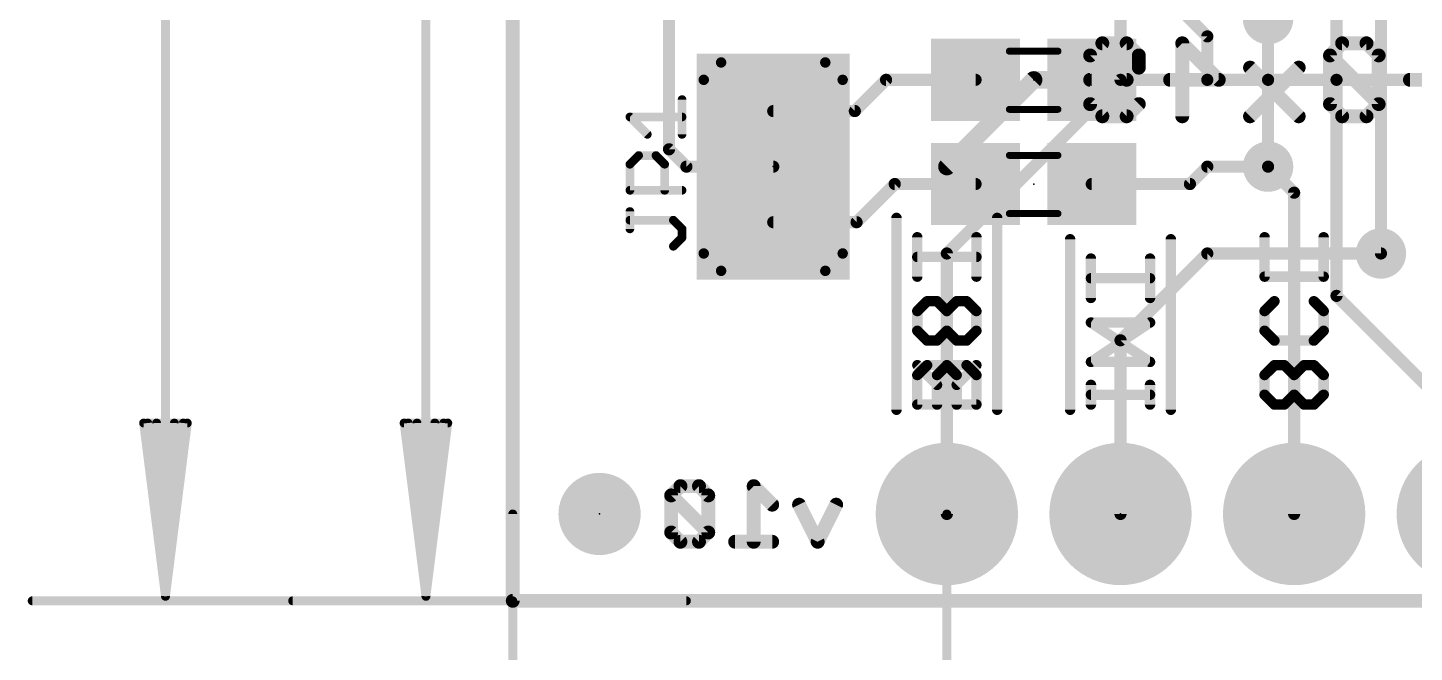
# Model space of a CAD drawing. Extents: x -34 to 73, y -25 to 40.
# Drawn here: x -7.1 to 13.19, y -0.75 to 8.38 of the extents above; entities that cross this region are included whole.
import ezdxf

# ---------------------------------------------------------------- set-up
doc = ezdxf.new("R2010")
doc.units = 0
for name, color, linetype in [('1', 12, 'CONTINUOUS'), ('16', 132, 'CONTINUOUS'), ('17', 110, 'CONTINUOUS'), ('18', 110, 'CONTINUOUS'), ('20', 53, 'CONTINUOUS'), ('21', 41, 'CONTINUOUS'), ('22', 40, 'CONTINUOUS'), ('23', 53, 'CONTINUOUS'), ('29', 253, 'CONTINUOUS'), ('30', 253, 'CONTINUOUS'), ('31', 253, 'CONTINUOUS'), ('47', 253, 'CONTINUOUS'), ('51', 53, 'CONTINUOUS')]:
    doc.layers.add(name, color=color, linetype=linetype)

# ---------------------------------------------------------------- blocks, each defined once
blk = doc.blocks.new('PIE')
at = {"const_width": 0.5}
blk.add_lwpolyline([(0, -0.25, 1), (0, 0.25, 1), (0, -0.25)], format="xyb", dxfattribs=at)
blk = doc.blocks.new('RECT')
blk.add_solid([(-0.5, -0.5), (0.5, -0.5), (-0.5, 0.5), (0.5, 0.5)])
blk = doc.blocks.new('ROUNDP')
at = {"const_width": 0.5}
blk.add_lwpolyline([(0, -0.25, 1), (0, 0.25, 1), (0, -0.25)], format="xyb", dxfattribs=at)
blk = doc.blocks.new('ROUNDV')
at = {"const_width": 0.5}
blk.add_lwpolyline([(0, -0.25, 1), (0, 0.25, 1), (0, -0.25)], format="xyb", dxfattribs=at)

msp = doc.modelspace()

# ---------------------------------------------------------------- linework, layer by layer
at = {"layer": '1', "const_width": 0.1778}
for points in [[(0, 25.4), (0, 0)], [(6.215, 12.2), (10.16, 8.255)], [(12.05, 10.5), (12.05, 7.62)], [(12.7, 5.08), (12.7, 10.5)], [(2.286, 8.509), (2.286, 6.604)], [(10.16, 8.255), (10.16, 7.62)], [(5.0038, 7.1628), (5.461, 7.62)], [(5.461, 7.62), (6.77, 7.62)], [(8.47, 7.62), (10.16, 7.62)], [(10.16, 7.62), (12.05, 7.62)], [(12.05, 7.62), (12.05, 4.46)], [(3.81, 7.1628), (5.0038, 7.1628)], [(2.54, 6.35), (2.286, 6.604)], [(3.81, 6.35), (2.54, 6.35)], [(9.906, 6.096), (10.16, 6.35)], [(10.16, 6.35), (11.049, 6.35)], [(11.049, 6.35), (11.43, 5.969)], [(5.0292, 5.5372), (5.588, 6.096)], [(5.588, 6.096), (6.77, 6.096)], [(8.47, 6.096), (9.906, 6.096)], [(11.43, 5.969), (11.43, 1.27)], [(3.81, 5.5372), (5.0292, 5.5372)], [(13.97, 2.54), (12.05, 4.46)], [(0, 0), (25.4, 0)]]:
    msp.add_lwpolyline(points, dxfattribs=at)
at = {"layer": '1', "const_width": 0.0889}
for points in [[(10.2044, 8.255, 1), (10.1156, 8.255)], [(10.1286, 8.2236, 1), (10.1914, 8.2864)], [(5.461, 7.6645, 1), (5.461, 7.5755)], [(5.4924, 7.5886, 1), (5.4296, 7.6514)], [(6.77, 7.5755, 1), (6.77, 7.6645)], [(8.47, 7.6645, 1), (8.47, 7.5755)], [(10.16, 7.6645, 1), (10.16, 7.5755)], [(10.16, 7.5755, 1), (10.16, 7.6645)], [(12.0945, 7.62, 1), (12.0056, 7.62)], [(12.05, 7.5755, 1), (12.05, 7.6645)], [(10.1156, 7.62, 1), (10.2044, 7.62)], [(12.0056, 7.62, 1), (12.0945, 7.62)], [(3.81, 7.2073, 1), (3.81, 7.1184)], [(4.9724, 7.1942, 1), (5.0352, 7.1314)], [(5.0038, 7.1184, 1), (5.0038, 7.2073)], [(2.3174, 6.6354, 1), (2.2546, 6.5726)], [(2.2416, 6.604, 1), (2.3304, 6.604)], [(2.54, 6.3945, 1), (2.54, 6.3056)], [(2.5086, 6.3186, 1), (2.5714, 6.3814)], [(3.81, 6.3056, 1), (3.81, 6.3945)], [(10.16, 6.3945, 1), (10.16, 6.3056)], [(10.1914, 6.3186, 1), (10.1286, 6.3814)], [(11.0804, 6.3814, 1), (11.0176, 6.3186)], [(11.049, 6.3056, 1), (11.049, 6.3945)], [(5.588, 6.1405, 1), (5.588, 6.0515)], [(5.6194, 6.0646, 1), (5.5566, 6.1274)], [(6.77, 6.0515, 1), (6.77, 6.1405)], [(8.47, 6.1405, 1), (8.47, 6.0515)], [(9.8746, 6.1274, 1), (9.9374, 6.0646)], [(9.906, 6.0515, 1), (9.906, 6.1405)], [(11.4744, 5.969, 1), (11.3856, 5.969)], [(11.3986, 5.9376, 1), (11.4614, 6.0004)], [(3.81, 5.5817, 1), (3.81, 5.4928)], [(4.9978, 5.5686, 1), (5.0606, 5.5058)], [(5.0292, 5.4928, 1), (5.0292, 5.5817)], [(12.6556, 5.08, 1), (12.7445, 5.08)], [(12.0814, 4.4914, 1), (12.0186, 4.4286)], [(12.0056, 4.46, 1), (12.0945, 4.46)], [(11.3856, 1.27, 1), (11.4744, 1.27)], [(0, 0.0445, 1), (0, -0.0445)], [(-0.0445, 0, 1), (0.0445, 0)]]:
    msp.add_lwpolyline(points, format="xyb", dxfattribs=at)
at = {"layer": '16'}
for points, const_width in [([(0, 0), (0, 25.4)], 0.1778), ([(8.89, 8.89), (8.89, 7.62)], 0.1778), ([(11.049, 7.62), (11.049, 8.509)], 0.1778), ([(8.89, 7.62), (6.35, 5.08)], 0.1778), ([(19.05, 7.62), (11.049, 7.62)], 0.1778), ([(11.049, 6.35), (11.049, 7.62)], 0.1778), ([(6.35, 5.08), (6.35, 1.27)], 0.1778), ([(8.89, 3.81), (10.16, 5.08)], 0.1778), ([(10.16, 5.08), (12.7, 5.08)], 0.1778), ([(8.89, 1.27), (8.89, 3.81)], 0.1778), ([(2.4529, 1.6771), (2.3173, 1.5415)], 0.2032), ([(2.3173, 1.5415), (2.3173, 0.9992)], 0.2032), ([(2.8596, 0.9992), (2.3173, 1.5415)], 0.2032), ([(2.7241, 1.6771), (2.4529, 1.6771)], 0.2032), ([(2.8596, 1.5415), (2.7241, 1.6771)], 0.2032), ([(2.8596, 0.9992), (2.8596, 1.5415)], 0.2032), ([(3.7952, 1.4059), (3.524, 1.6771)], 0.2032), ([(3.524, 1.6771), (3.524, 0.8636)], 0.2032), ([(4.4595, 0.8636), (4.1883, 1.4059)], 0.2032), ([(4.7307, 1.4059), (4.4595, 0.8636)], 0.2032), ([(2.3173, 0.9992), (2.4529, 0.8636)], 0.2032), ([(2.7241, 0.8636), (2.8596, 0.9992)], 0.2032), ([(2.4529, 0.8636), (2.7241, 0.8636)], 0.2032), ([(3.7952, 0.8636), (3.2528, 0.8636)], 0.2032), ([(25.4, 0), (0, 0)], 0.1778)]:
    msp.add_lwpolyline(points, dxfattribs=dict(at, const_width=const_width))
for points, const_width in [([(8.9214, 7.5886, 1), (8.8586, 7.6514)], 0.0889), ([(11.049, 7.6645, 1), (11.049, 7.5755)], 0.0889), ([(11.0935, 7.62, 1), (11.0046, 7.62)], 0.0889), ([(8.8456, 7.62, 1), (8.9345, 7.62)], 0.0889), ([(11.0046, 7.62, 1), (11.0935, 7.62)], 0.0889), ([(11.0046, 6.35, 1), (11.0935, 6.35)], 0.0889), ([(6.3945, 5.08, 1), (6.3056, 5.08)], 0.0889), ([(6.3186, 5.1114, 1), (6.3814, 5.0486)], 0.0889), ([(10.16, 5.1245, 1), (10.16, 5.0355)], 0.0889), ([(10.1914, 5.0486, 1), (10.1286, 5.1114)], 0.0889), ([(12.7, 5.0355, 1), (12.7, 5.1245)], 0.0889), ([(8.9345, 3.81, 1), (8.8456, 3.81)], 0.0889), ([(8.8586, 3.8414, 1), (8.9214, 3.7786)], 0.0889), ([(2.3681, 1.5415, 1), (2.2665, 1.5415)], 0.1016), ([(2.3532, 1.5774, 1), (2.2814, 1.5056)], 0.1016), ([(2.2814, 1.5774, 1), (2.3532, 1.5056)], 0.1016), ([(2.4529, 1.7279, 1), (2.4529, 1.6263)], 0.1016), ([(2.4888, 1.6412, 1), (2.417, 1.713)], 0.1016), ([(2.76, 1.713, 1), (2.6881, 1.6412)], 0.1016), ([(2.7241, 1.6263, 1), (2.7241, 1.7279)], 0.1016), ([(2.9104, 1.5415, 1), (2.8088, 1.5415)], 0.1016), ([(2.8237, 1.5056, 1), (2.8956, 1.5774)], 0.1016), ([(3.5599, 1.713, 1), (3.4881, 1.6412)], 0.1016), ([(3.5748, 1.6771, 1), (3.4732, 1.6771)], 0.1016), ([(3.7592, 1.37, 1), (3.8311, 1.4418)], 0.1016), ([(4.2338, 1.4286, 1), (4.1429, 1.3832)], 0.1016), ([(4.7761, 1.3832, 1), (4.6852, 1.4286)], 0.1016), ([(6.3056, 1.27, 1), (6.3945, 1.27)], 0.0889), ([(8.8456, 1.27, 1), (8.9345, 1.27)], 0.0889), ([(2.3532, 1.0351, 1), (2.2814, 0.9633)], 0.1016), ([(2.2665, 0.9992, 1), (2.3681, 0.9992)], 0.1016), ([(2.8088, 0.9992, 1), (2.9104, 0.9992)], 0.1016), ([(2.8956, 0.9633, 1), (2.8237, 1.0351)], 0.1016), ([(2.8237, 0.9633, 1), (2.8956, 1.0351)], 0.1016), ([(2.4529, 0.9144, 1), (2.4529, 0.8128)], 0.1016), ([(2.417, 0.8277, 1), (2.4888, 0.8995)], 0.1016), ([(2.6881, 0.8995, 1), (2.76, 0.8277)], 0.1016), ([(2.7241, 0.8128, 1), (2.7241, 0.9144)], 0.1016), ([(3.2528, 0.9144, 1), (3.2528, 0.8128)], 0.1016), ([(3.4732, 0.8636, 1), (3.5748, 0.8636)], 0.1016), ([(3.7952, 0.8128, 1), (3.7952, 0.9144)], 0.1016), ([(4.4141, 0.8863, 1), (4.505, 0.8409)], 0.1016), ([(4.4141, 0.8409, 1), (4.505, 0.8863)], 0.1016), ([(0, 0.0445, 1), (0, -0.0445)], 0.0889), ([(-0.0445, 0, 1), (0.0445, 0)], 0.0889)]:
    msp.add_lwpolyline(points, format="xyb", dxfattribs=dict(at, const_width=const_width))
at = {"layer": '20', "const_width": 0.2032}
for points in [[(0, 0), (0, 25.4)], [(25.4, 0), (0, 0)]]:
    msp.add_lwpolyline(points, dxfattribs=at)
at = {"layer": '20', "const_width": 0.1016}
for points in [[(0, 0.0508, 1), (0, -0.0508)], [(-0.0508, 0, 1), (0.0508, 0)]]:
    msp.add_lwpolyline(points, format="xyb", dxfattribs=at)
at = {"layer": '21'}
for points, const_width in [([(3.048, 7.874, 0.4142), (2.794, 7.62)], 0.1524), ([(3.048, 7.9121, 1), (3.048, 7.8359)], 0.0762), ([(3.048, 7.8359, 1), (3.048, 7.9121)], 0.0762), ([(4.826, 7.62, 0.4142), (4.572, 7.874)], 0.1524), ([(4.572, 7.9121, 1), (4.572, 7.8359)], 0.0762), ([(4.572, 7.8359, 1), (4.572, 7.9121)], 0.0762), ([(2.8321, 7.62, 1), (2.7559, 7.62)], 0.0762), ([(2.7559, 7.62, 1), (2.8321, 7.62)], 0.0762), ([(4.8641, 7.62, 1), (4.7879, 7.62)], 0.0762), ([(4.7879, 7.62, 1), (4.8641, 7.62)], 0.0762), ([(2.5083, 7.3312, 1), (2.4447, 7.3312)], 0.0635), ([(1.7363, 7.0995, 1), (1.6914, 7.0546)], 0.0635), ([(1.7139, 7.1088, 1), (1.7139, 7.0453)], 0.0635), ([(2.4765, 7.0453, 1), (2.4765, 7.1088)], 0.0635), ([(1.9456, 6.8003, 1), (1.9905, 6.8452)], 0.0635), ([(2.4447, 6.8228, 1), (2.5083, 6.8228)], 0.0635), ([(1.841, 6.5444, 1), (1.841, 6.4809)], 0.0635), ([(1.8634, 6.4902, 1), (1.8185, 6.5351)], 0.0635), ([(2.1176, 6.5351, 1), (2.0727, 6.4902)], 0.0635), ([(2.0952, 6.4809, 1), (2.0952, 6.5444)], 0.0635), ([(1.7456, 6.3855, 1), (1.6821, 6.3855)], 0.0635), ([(1.6914, 6.408, 1), (1.7363, 6.3631)], 0.0635), ([(2.254, 6.3855, 1), (2.1905, 6.3855)], 0.0635), ([(2.1998, 6.3631, 1), (2.2447, 6.408)], 0.0635), ([(1.6821, 6.0042, 1), (1.7456, 6.0042)], 0.0635), ([(1.7139, 6.036, 1), (1.7139, 5.9725)], 0.0635), ([(2.1905, 6.0042, 1), (2.254, 6.0042)], 0.0635), ([(2.4765, 5.9725, 1), (2.4765, 6.036)], 0.0635), ([(1.7456, 5.6941, 1), (1.6821, 5.6941)], 0.0635), ([(1.7139, 5.5987, 1), (1.7139, 5.5352)], 0.0635), ([(2.3718, 5.5894, 1), (2.3269, 5.5445)], 0.0635), ([(2.3494, 5.5352, 1), (2.3494, 5.5987)], 0.0635), ([(2.5083, 5.4398, 1), (2.4447, 5.4398)], 0.0635), ([(2.454, 5.4174, 1), (2.499, 5.4623)], 0.0635), ([(5.6515, 5.6006, 1), (5.5753, 5.6006)], 0.0762), ([(1.6821, 5.4398, 1), (1.7456, 5.4398)], 0.0635), ([(2.4447, 5.3127, 1), (2.5083, 5.3127)], 0.0635), ([(2.499, 5.2903, 1), (2.454, 5.3352)], 0.0635), ([(5.9556, 5.3175, 1), (5.8794, 5.3175)], 0.0762), ([(8.1915, 5.2887, 1), (8.1153, 5.2887)], 0.0762), ([(11.8999, 5.3175, 1), (11.8237, 5.3175)], 0.0762), ([(2.3269, 5.2081, 1), (2.3718, 5.1632)], 0.0635), ([(2.794, 5.08, 0.4142), (3.048, 4.826)], 0.1524), ([(2.8321, 5.08, 1), (2.7559, 5.08)], 0.0762), ([(2.7559, 5.08, 1), (2.8321, 5.08)], 0.0762), ([(4.572, 4.826, 0.4142), (4.826, 5.08)], 0.1524), ([(4.8641, 5.08, 1), (4.7879, 5.08)], 0.0762), ([(4.7879, 5.08, 1), (4.8641, 5.08)], 0.0762), ([(5.9175, 5.0675, 1), (5.9175, 4.9912)], 0.0762), ([(6.7818, 4.9912, 1), (6.7818, 5.0675)], 0.0762), ([(8.4956, 5.0056, 1), (8.4194, 5.0056)], 0.0762), ([(3.048, 4.8641, 1), (3.048, 4.7879)], 0.0762), ([(3.048, 4.7879, 1), (3.048, 4.8641)], 0.0762), ([(4.572, 4.8641, 1), (4.572, 4.7879)], 0.0762), ([(4.572, 4.7879, 1), (4.572, 4.8641)], 0.0762), ([(5.8794, 4.7412, 1), (5.9556, 4.7412)], 0.0762), ([(8.4575, 4.7556, 1), (8.4575, 4.6794)], 0.0762), ([(9.3218, 4.6794, 1), (9.3218, 4.7556)], 0.0762), ([(10.9975, 4.7793, 1), (10.9975, 4.7031)], 0.0762), ([(11.8237, 4.7412, 1), (11.8999, 4.7412)], 0.0762), ([(11.8618, 4.7031, 1), (11.8618, 4.7793)], 0.0762), ([(8.4194, 4.4294, 1), (8.4956, 4.4294)], 0.0762), ([(5.8905, 4.2648, 1), (5.9444, 4.2109)], 0.0762), ([(5.9556, 4.2379, 1), (5.8794, 4.2379)], 0.0762), ([(6.0885, 4.355, 1), (6.0346, 4.4089)], 0.0762), ([(6.3877, 4.2379, 1), (6.3115, 4.2379)], 0.0762), ([(6.3227, 4.2648, 1), (6.3766, 4.2109)], 0.0762), ([(6.4937, 4.42, 1), (6.4937, 4.3438)], 0.0762), ([(6.5206, 4.355, 1), (6.4667, 4.4089)], 0.0762), ([(6.6647, 4.4089, 1), (6.6108, 4.355)], 0.0762), ([(6.6377, 4.3438, 1), (6.6377, 4.42)], 0.0762), ([(6.8199, 4.2379, 1), (6.7437, 4.2379)], 0.0762), ([(6.7549, 4.2109, 1), (6.8087, 4.2648)], 0.0762), ([(10.9705, 4.2648, 1), (11.0244, 4.2109)], 0.0762), ([(11.0356, 4.2379, 1), (10.9594, 4.2379)], 0.0762), ([(11.1685, 4.355, 1), (11.1146, 4.4089)], 0.0762), ([(11.7447, 4.4089, 1), (11.6908, 4.355)], 0.0762), ([(11.8999, 4.2379, 1), (11.8237, 4.2379)], 0.0762), ([(11.8349, 4.2109, 1), (11.8887, 4.2648)], 0.0762), ([(8.4575, 4.1082, 1), (8.4575, 4.032)], 0.0762), ([(9.3429, 4.0384, 1), (9.3007, 4.1018)], 0.0762), ([(9.3218, 4.032, 1), (9.3218, 4.1082)], 0.0762), ([(5.9444, 3.9767, 1), (5.8905, 3.9228)], 0.0762), ([(5.8794, 3.9498, 1), (5.9556, 3.9498)], 0.0762), ([(6.0615, 3.8438, 1), (6.0615, 3.7676)], 0.0762), ([(6.0346, 3.7788, 1), (6.0885, 3.8327)], 0.0762), ([(6.1786, 3.8327, 1), (6.2325, 3.7788)], 0.0762), ([(6.2056, 3.7676, 1), (6.2056, 3.8438)], 0.0762), ([(6.3115, 3.9498, 1), (6.3877, 3.9498)], 0.0762), ([(6.3766, 3.9228, 1), (6.3227, 3.9767)], 0.0762), ([(6.6108, 3.8327, 1), (6.6647, 3.7788)], 0.0762), ([(6.7437, 3.9498, 1), (6.8199, 3.9498)], 0.0762), ([(6.8087, 3.9228, 1), (6.7549, 3.9767)], 0.0762), ([(11.0244, 3.9767, 1), (10.9705, 3.9228)], 0.0762), ([(10.9594, 3.9498, 1), (11.0356, 3.9498)], 0.0762), ([(11.1415, 3.8438, 1), (11.1415, 3.7676)], 0.0762), ([(11.1146, 3.7788, 1), (11.1685, 3.8327)], 0.0762), ([(11.6908, 3.8327, 1), (11.7447, 3.7788)], 0.0762), ([(11.7177, 3.7676, 1), (11.7177, 3.8438)], 0.0762), ([(11.8237, 3.9498, 1), (11.8999, 3.9498)], 0.0762), ([(11.8887, 3.9228, 1), (11.8349, 3.9767)], 0.0762), ([(6.0615, 3.4845, 1), (6.0615, 3.4083)], 0.0762), ([(6.0885, 3.4195, 1), (6.0346, 3.4734)], 0.0762), ([(6.3766, 3.4734, 1), (6.3227, 3.4195)], 0.0762), ([(6.3496, 3.4083, 1), (6.3496, 3.4845)], 0.0762), ([(6.8087, 3.4195, 1), (6.7549, 3.4734)], 0.0762), ([(8.4363, 3.5256, 1), (8.4786, 3.4622)], 0.0762), ([(8.4575, 3.532, 1), (8.4575, 3.4558)], 0.0762), ([(9.3218, 3.4558, 1), (9.3218, 3.532)], 0.0762), ([(11.1685, 3.4195, 1), (11.1146, 3.4734)], 0.0762), ([(11.5737, 3.4845, 1), (11.5737, 3.4083)], 0.0762), ([(11.6006, 3.4195, 1), (11.5467, 3.4734)], 0.0762), ([(11.7447, 3.4734, 1), (11.6908, 3.4195)], 0.0762), ([(11.7177, 3.4083, 1), (11.7177, 3.4845)], 0.0762), ([(5.8905, 3.3293, 1), (5.9444, 3.2754)], 0.0762), ([(5.9556, 3.3024, 1), (5.8794, 3.3024)], 0.0762), ([(6.5318, 3.3024, 1), (6.4556, 3.3024)], 0.0762), ([(6.4667, 3.2754, 1), (6.5206, 3.3293)], 0.0762), ([(10.9705, 3.3293, 1), (11.0244, 3.2754)], 0.0762), ([(11.0356, 3.3024, 1), (10.9594, 3.3024)], 0.0762), ([(11.4677, 3.3024, 1), (11.3915, 3.3024)], 0.0762), ([(11.4027, 3.3293, 1), (11.4566, 3.2754)], 0.0762), ([(11.8999, 3.3024, 1), (11.8237, 3.3024)], 0.0762), ([(11.8349, 3.2754, 1), (11.8887, 3.3293)], 0.0762), ([(6.4667, 3.1853, 1), (6.5206, 3.1314)], 0.0762), ([(8.4956, 3.1583, 1), (8.4194, 3.1583)], 0.0762), ([(8.4575, 3.0524, 1), (8.4575, 2.9762)], 0.0762), ([(9.3599, 3.1583, 1), (9.2837, 3.1583)], 0.0762), ([(9.3218, 2.9762, 1), (9.3218, 3.0524)], 0.0762), ([(11.0244, 3.0412, 1), (10.9705, 2.9873)], 0.0762), ([(10.9594, 3.0143, 1), (11.0356, 3.0143)], 0.0762), ([(11.3915, 3.0143, 1), (11.4677, 3.0143)], 0.0762), ([(11.4566, 2.9873, 1), (11.4027, 3.0412)], 0.0762), ([(11.8237, 3.0143, 1), (11.8999, 3.0143)], 0.0762), ([(11.8887, 2.9873, 1), (11.8349, 3.0412)], 0.0762), ([(5.9175, 2.9083, 1), (5.9175, 2.8321)], 0.0762), ([(5.8794, 2.8702, 1), (5.9556, 2.8702)], 0.0762), ([(6.4556, 2.8702, 1), (6.5318, 2.8702)], 0.0762), ([(6.7818, 2.8321, 1), (6.7818, 2.9083)], 0.0762), ([(8.4194, 2.8702, 1), (8.4956, 2.8702)], 0.0762), ([(9.2837, 2.8702, 1), (9.3599, 2.8702)], 0.0762), ([(11.1415, 2.9083, 1), (11.1415, 2.8321)], 0.0762), ([(11.1146, 2.8433, 1), (11.1685, 2.8971)], 0.0762), ([(11.2586, 2.8971, 1), (11.3125, 2.8433)], 0.0762), ([(11.2856, 2.8321, 1), (11.2856, 2.9083)], 0.0762), ([(11.6908, 2.8971, 1), (11.7447, 2.8433)], 0.0762), ([(5.5753, 2.794, 1), (5.6515, 2.794)], 0.0762), ([(8.1153, 2.794, 1), (8.1915, 2.794)], 0.0762)]:
    msp.add_lwpolyline(points, format="xyb", dxfattribs=dict(at, const_width=const_width))
for points, const_width in [([(4.572, 7.874), (3.048, 7.874)], 0.1524), ([(2.794, 5.08), (2.794, 7.62)], 0.1524), ([(4.826, 7.62), (4.826, 5.08)], 0.1524), ([(2.4765, 6.8228), (2.4765, 7.3312)], 0.127), ([(1.9681, 6.8228), (1.7139, 7.077)], 0.127), ([(1.7139, 7.077), (2.4765, 7.077)], 0.127), ([(1.7139, 6.3855), (1.841, 6.5126)], 0.127), ([(1.841, 6.5126), (2.0952, 6.5126)], 0.127), ([(2.0952, 6.5126), (2.2223, 6.3855)], 0.127), ([(1.7139, 6.0042), (1.7139, 6.3855)], 0.127), ([(2.2223, 6.3855), (2.2223, 6.0042)], 0.127), ([(2.4765, 6.0042), (1.7139, 6.0042)], 0.127), ([(1.7139, 5.4398), (1.7139, 5.6941)], 0.127), ([(2.3494, 5.567), (1.7139, 5.567)], 0.127), ([(2.4765, 5.4398), (2.3494, 5.567)], 0.127), ([(2.4765, 5.3127), (2.4765, 5.4398)], 0.127), ([(5.6134, 2.794), (5.6134, 5.6006)], 0.1524), ([(2.3494, 5.1856), (2.4765, 5.3127)], 0.127), ([(5.9175, 4.7412), (5.9175, 5.3175)], 0.1524), ([(8.1534, 2.794), (8.1534, 5.2887)], 0.1524), ([(11.8618, 4.7412), (11.8618, 5.3175)], 0.1524), ([(6.7818, 5.0293), (5.9175, 5.0293)], 0.1524), ([(8.4575, 4.4294), (8.4575, 5.0056)], 0.1524), ([(4.572, 4.826), (3.048, 4.826)], 0.1524), ([(9.3218, 4.7175), (8.4575, 4.7175)], 0.1524), ([(10.9975, 4.7412), (11.8618, 4.7412)], 0.1524), ([(6.0615, 4.3819), (5.9175, 4.2379)], 0.1524), ([(5.9175, 4.2379), (5.9175, 3.9498)], 0.1524), ([(6.3496, 4.2379), (6.4937, 4.3819)], 0.1524), ([(6.3496, 3.9498), (6.3496, 4.2379)], 0.1524), ([(6.4937, 4.3819), (6.6377, 4.3819)], 0.1524), ([(6.6377, 4.3819), (6.7818, 4.2379)], 0.1524), ([(6.7818, 4.2379), (6.7818, 3.9498)], 0.1524), ([(11.1415, 4.3819), (10.9975, 4.2379)], 0.1524), ([(10.9975, 4.2379), (10.9975, 3.9498)], 0.1524), ([(11.8618, 4.2379), (11.7177, 4.3819)], 0.1524), ([(11.8618, 3.9498), (11.8618, 4.2379)], 0.1524), ([(8.4575, 3.4939), (9.3218, 4.0701)], 0.1524), ([(9.3218, 4.0701), (8.4575, 4.0701)], 0.1524), ([(5.9175, 3.9498), (6.0615, 3.8057)], 0.1524), ([(6.0615, 3.8057), (6.2056, 3.8057)], 0.1524), ([(6.2056, 3.8057), (6.3496, 3.9498)], 0.1524), ([(6.7818, 3.9498), (6.6377, 3.8057)], 0.1524), ([(10.9975, 3.9498), (11.1415, 3.8057)], 0.1524), ([(11.1415, 3.8057), (11.7177, 3.8057)], 0.1524), ([(11.7177, 3.8057), (11.8618, 3.9498)], 0.1524), ([(5.9175, 3.3024), (6.0615, 3.4464)], 0.1524), ([(6.0615, 3.4464), (6.3496, 3.4464)], 0.1524), ([(6.3496, 3.4464), (6.4937, 3.3024)], 0.1524), ([(6.4937, 3.1583), (6.7818, 3.4464)], 0.1524), ([(9.3218, 3.4939), (8.4575, 3.4939)], 0.1524), ([(11.1415, 3.4464), (10.9975, 3.3024)], 0.1524), ([(11.4296, 3.3024), (11.5737, 3.4464)], 0.1524), ([(11.5737, 3.4464), (11.7177, 3.4464)], 0.1524), ([(11.7177, 3.4464), (11.8618, 3.3024)], 0.1524), ([(5.9175, 2.8702), (5.9175, 3.3024)], 0.1524), ([(6.4937, 3.3024), (6.4937, 2.8702)], 0.1524), ([(10.9975, 3.3024), (10.9975, 3.0143)], 0.1524), ([(11.4296, 3.0143), (11.4296, 3.3024)], 0.1524), ([(11.8618, 3.3024), (11.8618, 3.0143)], 0.1524), ([(8.4575, 2.8702), (8.4575, 3.1583)], 0.1524), ([(9.3218, 3.0143), (8.4575, 3.0143)], 0.1524), ([(9.3218, 2.8702), (9.3218, 3.1583)], 0.1524), ([(10.9975, 3.0143), (11.1415, 2.8702)], 0.1524), ([(11.2856, 2.8702), (11.4296, 3.0143)], 0.1524), ([(11.8618, 3.0143), (11.7177, 2.8702)], 0.1524), ([(6.7818, 2.8702), (5.9175, 2.8702)], 0.1524), ([(11.1415, 2.8702), (11.2856, 2.8702)], 0.1524)]:
    msp.add_lwpolyline(points, dxfattribs=dict(at, const_width=const_width))
at = {"layer": '22'}
for points, const_width in [([(8.4463, 7.9764), (8.6243, 8.1543)], 0.2032), ([(8.6243, 8.1543), (8.9802, 8.1543)], 0.2032), ([(8.9802, 8.1543), (9.1581, 7.9764)], 0.2032), ([(9.7937, 7.0866), (9.7937, 8.1543)], 0.2032), ([(9.7937, 8.1543), (10.3275, 7.6205)], 0.2032), ([(12.1325, 8.1543), (11.9545, 7.9764)], 0.2032), ([(12.4884, 8.1543), (12.1325, 8.1543)], 0.2032), ([(12.6663, 7.9764), (12.4884, 8.1543)], 0.2032), ([(8.4463, 7.2646), (8.4463, 7.9764)], 0.2032), ([(9.1581, 7.9764), (9.1581, 7.7984)], 0.2032), ([(11.9545, 7.9764), (11.9545, 7.2646)], 0.2032), ([(12.6663, 7.2646), (11.9545, 7.9764)], 0.2032), ([(12.6663, 7.2646), (12.6663, 7.9764)], 0.2032), ([(7.62, 7.62), (6.35, 6.35)], 0.254), ([(7.62, 7.62), (8.0645, 7.62)], 0.254), ([(8.9802, 7.6205), (8.4463, 7.6205)], 0.2032), ([(9.1581, 7.7984), (8.9802, 7.6205)], 0.2032), ([(10.3275, 7.6205), (9.6157, 7.6205)], 0.2032), ([(11.4969, 7.7984), (10.7851, 7.0866)], 0.2032), ([(11.4969, 7.0866), (10.7851, 7.7984)], 0.2032), ([(13.8357, 7.6205), (13.1239, 7.6205)], 0.2032), ([(8.6243, 7.0866), (8.4463, 7.2646)], 0.2032), ([(9.1581, 7.2646), (8.9802, 7.0866)], 0.2032), ([(11.9545, 7.2646), (12.1325, 7.0866)], 0.2032), ([(12.4884, 7.0866), (12.6663, 7.2646)], 0.2032), ([(8.9802, 7.0866), (8.6243, 7.0866)], 0.2032), ([(12.1325, 7.0866), (12.4884, 7.0866)], 0.2032), ([(7.0866, 2.794), (7.0866, 5.6006)], 0.1524), ([(6.7825, 4.7412), (6.7825, 5.3175)], 0.1524), ([(9.6266, 2.794), (9.6266, 5.2887)], 0.1524), ([(10.9982, 4.7412), (10.9982, 5.3175)], 0.1524), ([(5.9182, 5.0293), (6.7825, 5.0293)], 0.1524), ([(9.3225, 4.4294), (9.3225, 5.0056)], 0.1524), ([(8.4582, 4.7175), (9.3225, 4.7175)], 0.1524), ([(11.8625, 4.7412), (10.9982, 4.7412)], 0.1524), ([(6.0623, 4.3819), (5.9182, 4.2379)], 0.1524), ([(5.9182, 4.2379), (5.9182, 3.9498)], 0.1524), ([(6.2063, 4.3819), (6.0623, 4.3819)], 0.1524), ([(6.3504, 4.2379), (6.2063, 4.3819)], 0.1524), ([(6.3504, 3.9498), (6.3504, 4.2379)], 0.1524), ([(6.6385, 4.3819), (6.7825, 4.2379)], 0.1524), ([(6.7825, 4.2379), (6.7825, 3.9498)], 0.1524), ([(10.9982, 4.2379), (11.1423, 4.3819)], 0.1524), ([(10.9982, 3.9498), (10.9982, 4.2379)], 0.1524), ([(11.7185, 4.3819), (11.8625, 4.2379)], 0.1524), ([(11.8625, 4.2379), (11.8625, 3.9498)], 0.1524), ([(9.3225, 3.4939), (8.4582, 4.0701)], 0.1524), ([(8.4582, 4.0701), (9.3225, 4.0701)], 0.1524), ([(5.9182, 3.9498), (6.0623, 3.8057)], 0.1524), ([(6.4944, 3.8057), (6.3504, 3.9498)], 0.1524), ([(6.6385, 3.8057), (6.4944, 3.8057)], 0.1524), ([(6.7825, 3.9498), (6.6385, 3.8057)], 0.1524), ([(11.1423, 3.8057), (10.9982, 3.9498)], 0.1524), ([(11.7185, 3.8057), (11.1423, 3.8057)], 0.1524), ([(11.8625, 3.9498), (11.7185, 3.8057)], 0.1524), ([(6.2063, 3.1583), (5.9182, 3.4464)], 0.1524), ([(6.3504, 3.4464), (6.2063, 3.3024)], 0.1524), ([(6.6385, 3.4464), (6.3504, 3.4464)], 0.1524), ([(6.7825, 3.3024), (6.6385, 3.4464)], 0.1524), ([(8.4582, 3.4939), (9.3225, 3.4939)], 0.1524), ([(11.1423, 3.4464), (10.9982, 3.3024)], 0.1524), ([(11.2863, 3.4464), (11.1423, 3.4464)], 0.1524), ([(11.4304, 3.3024), (11.2863, 3.4464)], 0.1524), ([(11.7185, 3.4464), (11.8625, 3.3024)], 0.1524), ([(6.2063, 3.3024), (6.2063, 2.8702)], 0.1524), ([(6.7825, 2.8702), (6.7825, 3.3024)], 0.1524), ([(10.9982, 3.3024), (10.9982, 3.0143)], 0.1524), ([(11.4304, 3.0143), (11.4304, 3.3024)], 0.1524), ([(11.8625, 3.3024), (11.8625, 3.0143)], 0.1524), ([(8.4582, 2.8702), (8.4582, 3.1583)], 0.1524), ([(8.4582, 3.0143), (9.3225, 3.0143)], 0.1524), ([(9.3225, 2.8702), (9.3225, 3.1583)], 0.1524), ([(10.9982, 3.0143), (11.1423, 2.8702)], 0.1524), ([(11.5744, 2.8702), (11.4304, 3.0143)], 0.1524), ([(11.8625, 3.0143), (11.7185, 2.8702)], 0.1524), ([(5.9182, 2.8702), (6.7825, 2.8702)], 0.1524), ([(11.7185, 2.8702), (11.5744, 2.8702)], 0.1524)]:
    msp.add_lwpolyline(points, dxfattribs=dict(at, const_width=const_width))
for points, const_width in [([(8.6243, 8.2051, 1), (8.6243, 8.1035)], 0.1016), ([(8.6602, 8.1184, 1), (8.5883, 8.1902)], 0.1016), ([(9.0161, 8.1902, 1), (8.9442, 8.1184)], 0.1016), ([(8.9802, 8.1035, 1), (8.9802, 8.2051)], 0.1016), ([(9.8296, 8.1902, 1), (9.7577, 8.1184)], 0.1016), ([(9.8445, 8.1543, 1), (9.7429, 8.1543)], 0.1016), ([(12.1325, 8.2051, 1), (12.1325, 8.1035)], 0.1016), ([(12.1684, 8.1184, 1), (12.0965, 8.1902)], 0.1016), ([(12.5243, 8.1902, 1), (12.4524, 8.1184)], 0.1016), ([(12.4884, 8.1035, 1), (12.4884, 8.2051)], 0.1016), ([(8.4971, 7.9764, 1), (8.3955, 7.9764)], 0.1016), ([(8.4104, 8.0123, 1), (8.4822, 7.9404)], 0.1016), ([(9.2089, 7.9764, 1), (9.1073, 7.9764)], 0.1016), ([(9.1222, 7.9404, 1), (9.194, 8.0123)], 0.1016), ([(12.0053, 7.9764, 1), (11.9037, 7.9764)], 0.1016), ([(11.9904, 8.0123, 1), (11.9186, 7.9404)], 0.1016), ([(11.9186, 8.0123, 1), (11.9904, 7.9404)], 0.1016), ([(12.7171, 7.9764, 1), (12.6155, 7.9764)], 0.1016), ([(12.6304, 7.9404, 1), (12.7022, 8.0123)], 0.1016), ([(7.62, 7.6835, 1), (7.62, 7.5565)], 0.127), ([(7.6649, 7.5751, 1), (7.5751, 7.6649)], 0.127), ([(8.0645, 7.5565, 1), (8.0645, 7.6835)], 0.127), ([(8.4463, 7.6713, 1), (8.4463, 7.5697)], 0.1016), ([(8.9802, 7.5697, 1), (8.9802, 7.6713)], 0.1016), ([(9.1073, 7.7984, 1), (9.2089, 7.7984)], 0.1016), ([(9.194, 7.7625, 1), (9.1222, 7.8343)], 0.1016), ([(9.6157, 7.6713, 1), (9.6157, 7.5697)], 0.1016), ([(10.3275, 7.5697, 1), (10.3275, 7.6713)], 0.1016), ([(10.821, 7.8343, 1), (10.7492, 7.7625)], 0.1016), ([(11.5328, 7.7625, 1), (11.461, 7.8343)], 0.1016), ([(13.1239, 7.6713, 1), (13.1239, 7.5697)], 0.1016), ([(8.9442, 7.6564, 1), (9.0161, 7.5845)], 0.1016), ([(10.2916, 7.5845, 1), (10.3634, 7.6564)], 0.1016), ([(8.4822, 7.3005, 1), (8.4104, 7.2286)], 0.1016), ([(8.3955, 7.2646, 1), (8.4971, 7.2646)], 0.1016), ([(9.194, 7.2286, 1), (9.1222, 7.3005)], 0.1016), ([(11.9904, 7.3005, 1), (11.9186, 7.2286)], 0.1016), ([(11.9037, 7.2646, 1), (12.0053, 7.2646)], 0.1016), ([(12.6155, 7.2646, 1), (12.7171, 7.2646)], 0.1016), ([(12.7022, 7.2286, 1), (12.6304, 7.3005)], 0.1016), ([(12.6304, 7.2286, 1), (12.7022, 7.3005)], 0.1016), ([(8.6243, 7.1374, 1), (8.6243, 7.0358)], 0.1016), ([(8.5883, 7.0507, 1), (8.6602, 7.1225)], 0.1016), ([(8.9442, 7.1225, 1), (9.0161, 7.0507)], 0.1016), ([(8.9802, 7.0358, 1), (8.9802, 7.1374)], 0.1016), ([(9.7429, 7.0866, 1), (9.8445, 7.0866)], 0.1016), ([(10.7492, 7.1225, 1), (10.821, 7.0507)], 0.1016), ([(11.461, 7.0507, 1), (11.5328, 7.1225)], 0.1016), ([(12.1325, 7.1374, 1), (12.1325, 7.0358)], 0.1016), ([(12.0965, 7.0507, 1), (12.1684, 7.1225)], 0.1016), ([(12.4524, 7.1225, 1), (12.5243, 7.0507)], 0.1016), ([(12.4884, 7.0358, 1), (12.4884, 7.1374)], 0.1016), ([(6.3051, 6.3949, 1), (6.3949, 6.3051)], 0.127), ([(7.1247, 5.6006, 1), (7.0485, 5.6006)], 0.0762), ([(6.8206, 5.3175, 1), (6.7444, 5.3175)], 0.0762), ([(9.6647, 5.2887, 1), (9.5885, 5.2887)], 0.0762), ([(11.0363, 5.3175, 1), (10.9601, 5.3175)], 0.0762), ([(5.9182, 5.0675, 1), (5.9182, 4.9912)], 0.0762), ([(6.7825, 4.9912, 1), (6.7825, 5.0675)], 0.0762), ([(9.3606, 5.0056, 1), (9.2844, 5.0056)], 0.0762), ([(6.7444, 4.7412, 1), (6.8206, 4.7412)], 0.0762), ([(8.4582, 4.7556, 1), (8.4582, 4.6794)], 0.0762), ([(9.3225, 4.6794, 1), (9.3225, 4.7556)], 0.0762), ([(10.9982, 4.7793, 1), (10.9982, 4.7031)], 0.0762), ([(10.9601, 4.7412, 1), (11.0363, 4.7412)], 0.0762), ([(11.8625, 4.7031, 1), (11.8625, 4.7793)], 0.0762), ([(9.2844, 4.4294, 1), (9.3606, 4.4294)], 0.0762), ([(5.9563, 4.2379, 1), (5.8801, 4.2379)], 0.0762), ([(5.8913, 4.2648, 1), (5.9451, 4.2109)], 0.0762), ([(6.0623, 4.42, 1), (6.0623, 4.3438)], 0.0762), ([(6.0892, 4.355, 1), (6.0353, 4.4089)], 0.0762), ([(6.2333, 4.4089, 1), (6.1794, 4.355)], 0.0762), ([(6.2063, 4.3438, 1), (6.2063, 4.42)], 0.0762), ([(6.3885, 4.2379, 1), (6.3123, 4.2379)], 0.0762), ([(6.3234, 4.2109, 1), (6.3773, 4.2648)], 0.0762), ([(6.6654, 4.4089, 1), (6.6115, 4.355)], 0.0762), ([(6.8206, 4.2379, 1), (6.7444, 4.2379)], 0.0762), ([(6.7556, 4.2109, 1), (6.8095, 4.2648)], 0.0762), ([(11.0363, 4.2379, 1), (10.9601, 4.2379)], 0.0762), ([(10.9713, 4.2648, 1), (11.0251, 4.2109)], 0.0762), ([(11.1692, 4.355, 1), (11.1153, 4.4089)], 0.0762), ([(11.7454, 4.4089, 1), (11.6915, 4.355)], 0.0762), ([(11.9006, 4.2379, 1), (11.8244, 4.2379)], 0.0762), ([(11.8356, 4.2109, 1), (11.8895, 4.2648)], 0.0762), ([(8.4793, 4.1018, 1), (8.4371, 4.0384)], 0.0762), ([(8.4582, 4.1082, 1), (8.4582, 4.032)], 0.0762), ([(9.3225, 4.032, 1), (9.3225, 4.1082)], 0.0762), ([(5.9451, 3.9767, 1), (5.8913, 3.9228)], 0.0762), ([(5.8801, 3.9498, 1), (5.9563, 3.9498)], 0.0762), ([(6.0353, 3.7788, 1), (6.0892, 3.8327)], 0.0762), ([(6.3773, 3.9767, 1), (6.3234, 3.9228)], 0.0762), ([(6.3123, 3.9498, 1), (6.3885, 3.9498)], 0.0762), ([(6.4944, 3.8438, 1), (6.4944, 3.7676)], 0.0762), ([(6.4675, 3.7788, 1), (6.5214, 3.8327)], 0.0762), ([(6.6115, 3.8327, 1), (6.6654, 3.7788)], 0.0762), ([(6.6385, 3.7676, 1), (6.6385, 3.8438)], 0.0762), ([(6.7444, 3.9498, 1), (6.8206, 3.9498)], 0.0762), ([(6.8095, 3.9228, 1), (6.7556, 3.9767)], 0.0762), ([(11.0251, 3.9767, 1), (10.9713, 3.9228)], 0.0762), ([(10.9601, 3.9498, 1), (11.0363, 3.9498)], 0.0762), ([(11.1423, 3.8438, 1), (11.1423, 3.7676)], 0.0762), ([(11.1153, 3.7788, 1), (11.1692, 3.8327)], 0.0762), ([(11.6915, 3.8327, 1), (11.7454, 3.7788)], 0.0762), ([(11.7185, 3.7676, 1), (11.7185, 3.8438)], 0.0762), ([(11.8244, 3.9498, 1), (11.9006, 3.9498)], 0.0762), ([(11.8895, 3.9228, 1), (11.8356, 3.9767)], 0.0762), ([(5.9451, 3.4734, 1), (5.8913, 3.4195)], 0.0762), ([(6.3504, 3.4845, 1), (6.3504, 3.4083)], 0.0762), ([(6.3773, 3.4195, 1), (6.3234, 3.4734)], 0.0762), ([(6.6654, 3.4734, 1), (6.6115, 3.4195)], 0.0762), ([(6.6385, 3.4083, 1), (6.6385, 3.4845)], 0.0762), ([(8.4582, 3.532, 1), (8.4582, 3.4558)], 0.0762), ([(9.3014, 3.4622, 1), (9.3437, 3.5256)], 0.0762), ([(9.3225, 3.4558, 1), (9.3225, 3.532)], 0.0762), ([(11.1423, 3.4845, 1), (11.1423, 3.4083)], 0.0762), ([(11.1692, 3.4195, 1), (11.1153, 3.4734)], 0.0762), ([(11.3133, 3.4734, 1), (11.2594, 3.4195)], 0.0762), ([(11.2863, 3.4083, 1), (11.2863, 3.4845)], 0.0762), ([(11.7454, 3.4734, 1), (11.6915, 3.4195)], 0.0762), ([(6.2444, 3.3024, 1), (6.1682, 3.3024)], 0.0762), ([(6.1794, 3.3293, 1), (6.2333, 3.2754)], 0.0762), ([(6.8206, 3.3024, 1), (6.7444, 3.3024)], 0.0762), ([(6.7556, 3.2754, 1), (6.8095, 3.3293)], 0.0762), ([(11.0363, 3.3024, 1), (10.9601, 3.3024)], 0.0762), ([(10.9713, 3.3293, 1), (11.0251, 3.2754)], 0.0762), ([(11.4685, 3.3024, 1), (11.3923, 3.3024)], 0.0762), ([(11.4034, 3.2754, 1), (11.4573, 3.3293)], 0.0762), ([(11.9006, 3.3024, 1), (11.8244, 3.3024)], 0.0762), ([(11.8356, 3.2754, 1), (11.8895, 3.3293)], 0.0762), ([(6.1794, 3.1314, 1), (6.2333, 3.1853)], 0.0762), ([(8.4963, 3.1583, 1), (8.4201, 3.1583)], 0.0762), ([(8.4582, 3.0524, 1), (8.4582, 2.9762)], 0.0762), ([(9.3606, 3.1583, 1), (9.2844, 3.1583)], 0.0762), ([(9.3225, 2.9762, 1), (9.3225, 3.0524)], 0.0762), ([(11.0251, 3.0412, 1), (10.9713, 2.9873)], 0.0762), ([(10.9601, 3.0143, 1), (11.0363, 3.0143)], 0.0762), ([(11.4573, 3.0412, 1), (11.4034, 2.9873)], 0.0762), ([(11.3923, 3.0143, 1), (11.4685, 3.0143)], 0.0762), ([(11.8244, 3.0143, 1), (11.9006, 3.0143)], 0.0762), ([(11.8895, 2.9873, 1), (11.8356, 3.0412)], 0.0762), ([(5.9182, 2.9083, 1), (5.9182, 2.8321)], 0.0762), ([(6.1682, 2.8702, 1), (6.2444, 2.8702)], 0.0762), ([(6.7444, 2.8702, 1), (6.8206, 2.8702)], 0.0762), ([(6.7825, 2.8321, 1), (6.7825, 2.9083)], 0.0762), ([(8.4201, 2.8702, 1), (8.4963, 2.8702)], 0.0762), ([(9.2844, 2.8702, 1), (9.3606, 2.8702)], 0.0762), ([(11.1153, 2.8433, 1), (11.1692, 2.8971)], 0.0762), ([(11.5744, 2.9083, 1), (11.5744, 2.8321)], 0.0762), ([(11.5475, 2.8433, 1), (11.6014, 2.8971)], 0.0762), ([(11.6915, 2.8971, 1), (11.7454, 2.8433)], 0.0762), ([(11.7185, 2.8321, 1), (11.7185, 2.9083)], 0.0762), ([(7.0485, 2.794, 1), (7.1247, 2.794)], 0.0762), ([(9.5885, 2.794, 1), (9.6647, 2.794)], 0.0762)]:
    msp.add_lwpolyline(points, format="xyb", dxfattribs=dict(at, const_width=const_width))
at = {"layer": '23'}
for p in [(7.62, 7.62), (3.81, 6.35), (7.62, 6.096), (1.27, 1.27), (8.89, 1.27)]:
    msp.add_point(p, dxfattribs=at)
at = {"layer": '47', "const_width": 0.13}
for points in [[(0, 0), (0, 36.24)], [(0, 0), (0, 28.62)], [(-1.27, 0.065), (-1.27, 25.335)], [(-5.08, 22.795), (-5.08, 0.065)], [(-5.08, 0.065), (-5.3992, 2.6)], [(-5.3992, 2.6), (-4.7608, 2.6)], [(-5.08, 0.065), (-5.34, 2.6)], [(-5.08, 0.065), (-5.21, 2.6)], [(-4.7608, 2.6), (-5.08, 0.065)], [(-4.95, 2.6), (-5.08, 0.065)], [(-4.82, 2.6), (-5.08, 0.065)], [(-1.27, 0.065), (-1.5892, 2.6)], [(-1.5892, 2.6), (-0.9508, 2.6)], [(-1.27, 0.065), (-1.53, 2.6)], [(-1.27, 0.065), (-1.4, 2.6)], [(-0.9508, 2.6), (-1.27, 0.065)], [(-1.14, 2.6), (-1.27, 0.065)], [(-1.01, 2.6), (-1.27, 0.065)], [(0, 1.27), (0, -9.57)], [(6.35, 1.27), (6.35, -9.57)], [(2.54, 0), (-7.03, 0)], [(0, 0), (-3.22, 0)], [(0, 0), (0, -5.76)], [(0, 0), (31.16, 0)]]:
    msp.add_lwpolyline(points, dxfattribs=at)
at = {"layer": '47', "const_width": 0.065}
for points in [[(-5.367, 2.6041, 1), (-5.4315, 2.5959)], [(-5.3992, 2.6325, 1), (-5.3992, 2.5675)], [(-5.3077, 2.6033, 1), (-5.3723, 2.5967)], [(-5.1775, 2.6017, 1), (-5.2425, 2.5983)], [(-4.9175, 2.5983, 1), (-4.9825, 2.6017)], [(-4.7877, 2.5967, 1), (-4.8523, 2.6033)], [(-4.7285, 2.5959, 1), (-4.793, 2.6041)], [(-4.7608, 2.5675, 1), (-4.7608, 2.6325)], [(-1.557, 2.6041, 1), (-1.6215, 2.5959)], [(-1.5892, 2.6325, 1), (-1.5892, 2.5675)], [(-1.4977, 2.6033, 1), (-1.5623, 2.5967)], [(-1.3675, 2.6017, 1), (-1.4325, 2.5983)], [(-1.1075, 2.5983, 1), (-1.1725, 2.6017)], [(-0.9777, 2.5967, 1), (-1.0423, 2.6033)], [(-0.9185, 2.5959, 1), (-0.983, 2.6041)], [(-0.9508, 2.5675, 1), (-0.9508, 2.6325)], [(0.0325, 1.27, 1), (-0.0325, 1.27)], [(6.3825, 1.27, 1), (6.3175, 1.27)], [(-7.03, 0.0325, 1), (-7.03, -0.0325)], [(-5.1122, 0.0691, 1), (-5.0478, 0.0609)], [(-5.1123, 0.0683, 1), (-5.0477, 0.0617)], [(-5.1125, 0.0633, 1), (-5.0475, 0.0667)], [(-5.1125, 0.0667, 1), (-5.0475, 0.0633)], [(-5.1125, 0.065, 1), (-5.0475, 0.065)], [(-5.1123, 0.0617, 1), (-5.0477, 0.0683)], [(-5.1122, 0.0609, 1), (-5.0478, 0.0691)], [(-3.22, 0.0325, 1), (-3.22, -0.0325)], [(-1.3022, 0.0691, 1), (-1.2378, 0.0609)], [(-1.3023, 0.0683, 1), (-1.2377, 0.0617)], [(-1.3025, 0.0633, 1), (-1.2375, 0.0667)], [(-1.3025, 0.0667, 1), (-1.2375, 0.0633)], [(-1.3025, 0.065, 1), (-1.2375, 0.065)], [(-1.3023, 0.0617, 1), (-1.2377, 0.0683)], [(-1.3022, 0.0609, 1), (-1.2378, 0.0691)], [(0.0325, 0, 1), (-0.0325, 0)], [(0, 0.0325, 1), (0, -0.0325)], [(-0.0325, 0, 1), (0.0325, 0)], [(-0.0325, 0, 1), (0.0325, 0)], [(0, -0.0325, 1), (0, 0.0325)], [(2.54, -0.0325, 1), (2.54, 0.0325)]]:
    msp.add_lwpolyline(points, format="xyb", dxfattribs=at)
at = {"layer": '51', "const_width": 0.1016}
for points in [[(7.976, 8.039), (7.264, 8.039)], [(7.976, 7.188), (7.264, 7.188)], [(7.976, 6.515), (7.264, 6.515)], [(7.976, 5.664), (7.264, 5.664)]]:
    msp.add_lwpolyline(points, dxfattribs=at)
at = {"layer": '51', "const_width": 0.0508}
for points in [[(7.264, 8.0644, 1), (7.264, 8.0136)], [(7.976, 8.0136, 1), (7.976, 8.0644)], [(7.264, 7.2134, 1), (7.264, 7.1626)], [(7.976, 7.1626, 1), (7.976, 7.2134)], [(7.264, 6.5404, 1), (7.264, 6.4896)], [(7.976, 6.4896, 1), (7.976, 6.5404)], [(7.264, 5.6894, 1), (7.264, 5.6386)], [(7.976, 5.6386, 1), (7.976, 5.6894)]]:
    msp.add_lwpolyline(points, format="xyb", dxfattribs=at)

# ---------------------------------------------------------------- block references
at = {"layer": '1', "xscale": 1.1, "rotation": 180}
for p in [(6.77, 7.62), (8.47, 7.62), (6.77, 6.096), (8.47, 6.096)]:
    msp.add_blockref('RECT', p, dxfattribs=at)
at = {"layer": '1', "xscale": 0.635, "yscale": 1.27, "rotation": 90}
for p in [(3.81, 7.1628), (3.81, 6.35), (3.81, 5.5372)]:
    msp.add_blockref('RECT', p, dxfattribs=at)
at = {"layer": '1'}
msp.add_blockref('PIE', (1.27, 1.27), dxfattribs=at)
at = {"layer": '16'}
msp.add_blockref('PIE', (1.27, 1.27), dxfattribs=at)
at = {"layer": '17', "xscale": 1.8796, "yscale": 1.8796, "rotation": 270}
for p in [(6.35, 1.27), (6.35, 1.27), (8.89, 1.27), (8.89, 1.27), (11.43, 1.27), (11.43, 1.27), (13.97, 1.27), (13.97, 1.27)]:
    msp.add_blockref('ROUNDP', p, dxfattribs=at)
at = {"layer": '18', "xscale": 0.7366, "yscale": 0.7366}
for p in [(11.049, 8.509), (11.049, 8.509), (11.049, 6.35), (11.049, 6.35), (12.7, 5.08), (12.7, 5.08)]:
    msp.add_blockref('ROUNDV', p, dxfattribs=at)
at = {"layer": '29'}
for name, p, xscale, yscale, rotation in [('RECT', (6.77, 7.62), 1.3032, 1.2032, 180), ('RECT', (8.47, 7.62), 1.3032, 1.2032, 180), ('RECT', (3.81, 7.1628), 0.8382, 1.4732, 90), ('RECT', (3.81, 6.35), 0.8382, 1.4732, 90), ('RECT', (6.77, 6.096), 1.3032, 1.2032, 180), ('RECT', (8.47, 6.096), 1.3032, 1.2032, 180), ('RECT', (3.81, 5.5372), 0.8382, 1.4732, 90), ('ROUNDP', (6.35, 1.27), 2.0828, 2.0828, 270), ('ROUNDP', (8.89, 1.27), 2.0828, 2.0828, 270), ('ROUNDP', (11.43, 1.27), 2.0828, 2.0828, 270), ('ROUNDP', (13.97, 1.27), 2.0828, 2.0828, 270)]:
    msp.add_blockref(name, p, dxfattribs=dict(at, xscale=xscale, yscale=yscale, rotation=rotation))
at = {"layer": '29', "xscale": 1.2032, "yscale": 1.2032}
msp.add_blockref('PIE', (1.27, 1.27), dxfattribs=at)
at = {"layer": '30', "xscale": 2.0828, "yscale": 2.0828, "rotation": 270}
for p in [(6.35, 1.27), (8.89, 1.27), (11.43, 1.27), (13.97, 1.27)]:
    msp.add_blockref('ROUNDP', p, dxfattribs=at)
at = {"layer": '30', "xscale": 1.2032, "yscale": 1.2032}
msp.add_blockref('PIE', (1.27, 1.27), dxfattribs=at)
at = {"layer": '31', "xscale": 1.1, "rotation": 180}
for p in [(6.77, 7.62), (8.47, 7.62), (6.77, 6.096), (8.47, 6.096)]:
    msp.add_blockref('RECT', p, dxfattribs=at)
at = {"layer": '31', "xscale": 3.302, "yscale": 2.2352, "rotation": 90}
msp.add_blockref('RECT', (3.81, 6.35), dxfattribs=at)
at = {"layer": '51', "rotation": 180}
for p, xscale, yscale in [((7.0398, 7.6149), 0.5001, 0.95), ((8.2081, 7.6149), 0.5001, 0.95), ((7.0398, 6.0909), 0.5001, 0.95), ((8.2081, 6.0909), 0.5001, 0.95), ((6.35, 1.27), 0.508, 0.508), ((8.89, 1.27), 0.508, 0.508), ((11.43, 1.27), 0.508, 0.508)]:
    msp.add_blockref('RECT', p, dxfattribs=dict(at, xscale=xscale, yscale=yscale))

doc.saveas('drawing.dxf')
